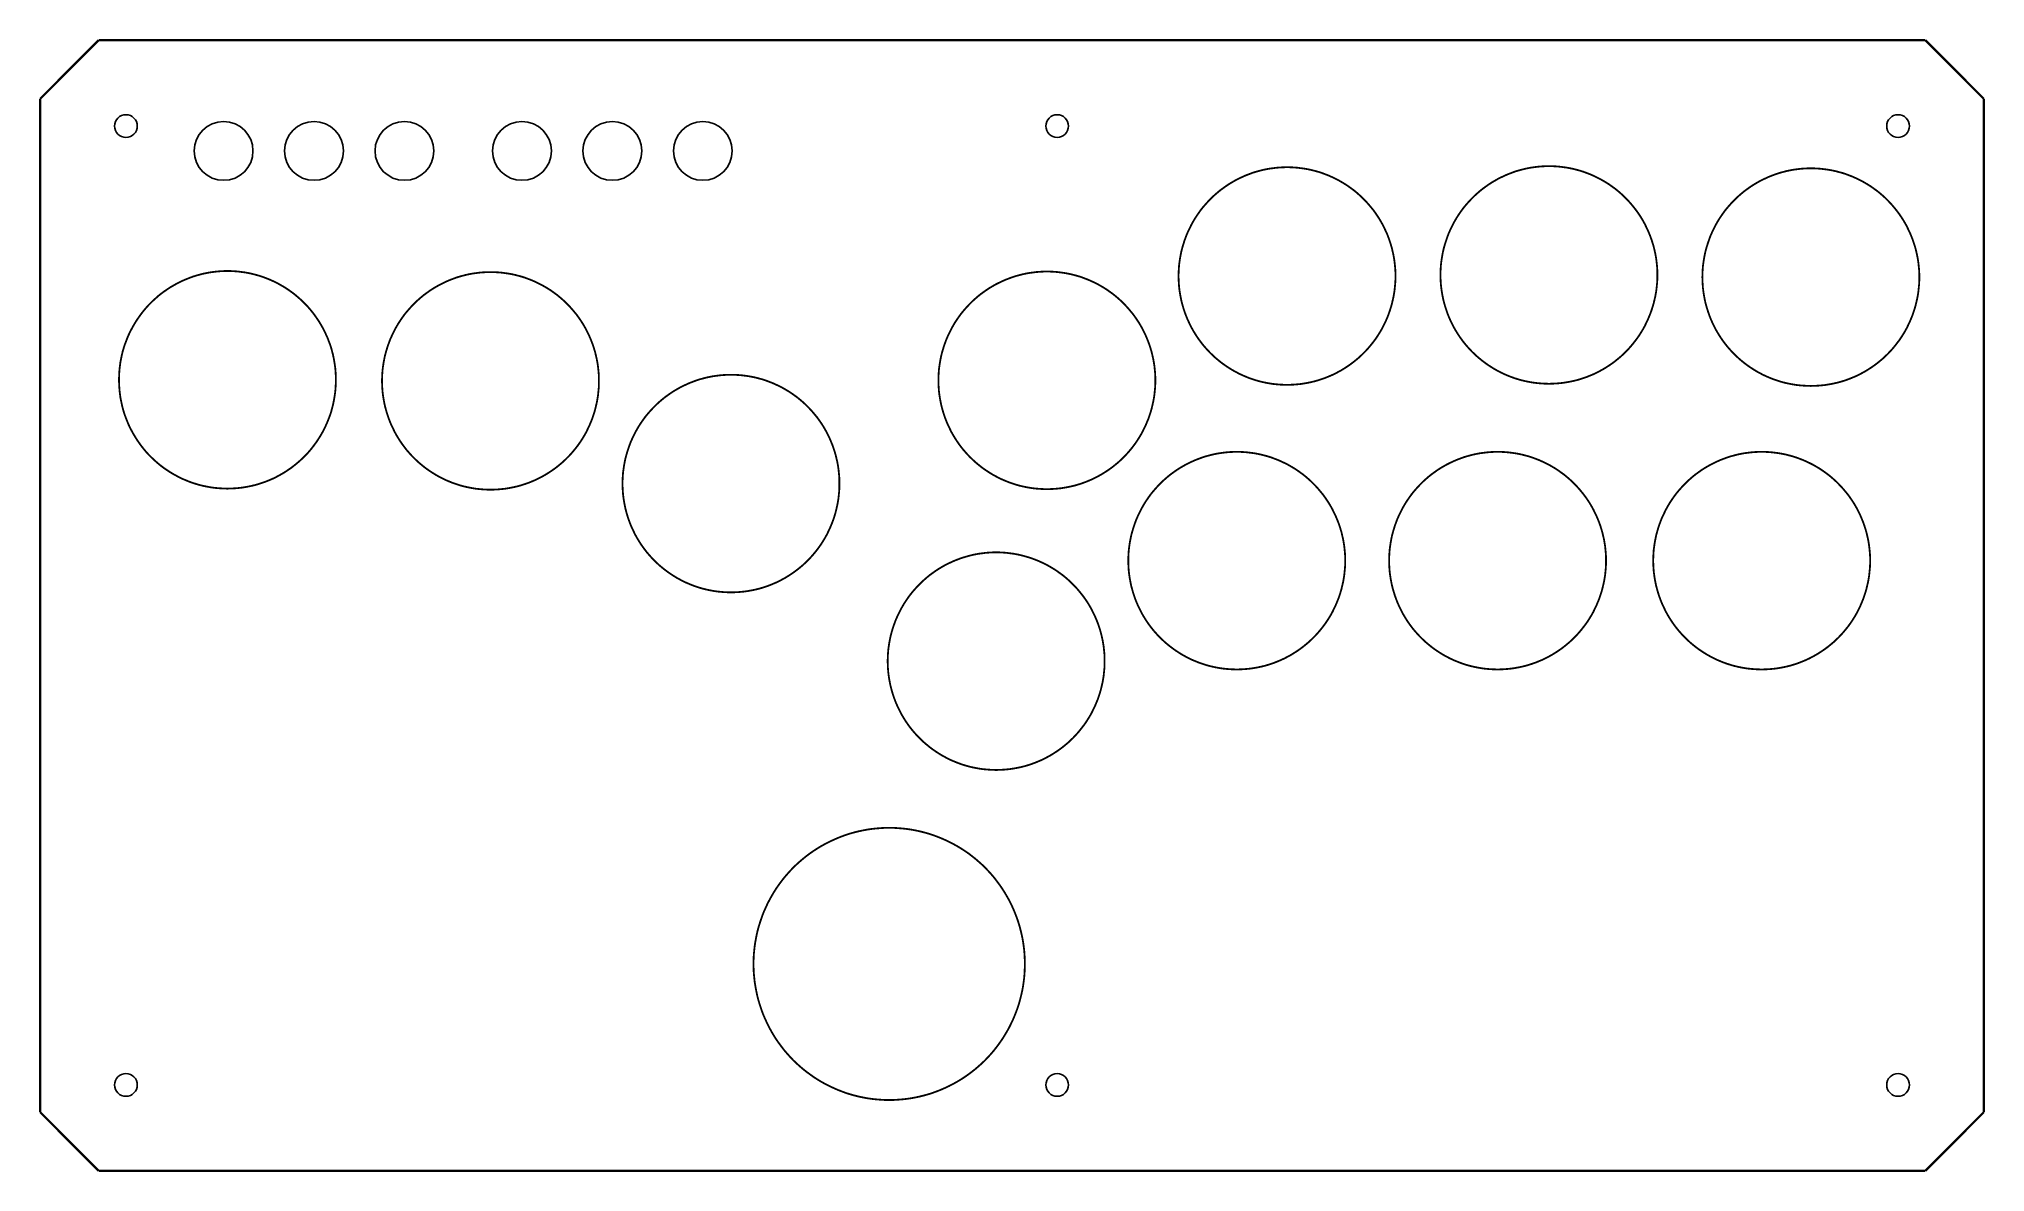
# Model space of a CAD drawing. Header units: millimetres. Extents: x 37 to 253, y -153 to -27.
import ezdxf

# ---------------------------------------------------------------- set-up
doc = ezdxf.new("R2010")
doc.units = ezdxf.units.MM
doc.layers.add('BoardOutline', color=7, linetype='Continuous', true_color=0xff00ff)

msp = doc.modelspace()

# ---------------------------------------------------------------- linework, layer by layer
at = {"layer": 'BoardOutline'}
for points, const_width in [([(44, -27.5), (37.5, -34)], 0.254), ([(246, -27.5), (44, -27.5)], 0.254), ([(252.5, -34), (246, -27.5)], 0.254), ([(37.5, -34), (37.5, -146)], 0.254), ([(252.5, -146), (252.5, -34)], 0.254), ([(95.82, -73.66), (95.54, -73.93), (95.25, -74.2), (94.95, -74.45), (94.64, -74.7), (94.32, -74.94), (94, -75.16), (93.66, -75.38), (93.32, -75.59), (92.97, -75.78), (92.61, -75.97), (92.25, -76.14), (91.89, -76.29), (91.52, -76.44), (91.15, -76.57), (90.78, -76.69), (90.4, -76.8), (90.02, -76.89), (89.64, -76.97), (89.25, -77.04), (88.87, -77.1), (88.48, -77.14), (88.1, -77.17), (87.71, -77.19), (87.32, -77.2), (86.93, -77.19), (86.54, -77.17), (86.16, -77.14), (85.77, -77.1), (85.38, -77.04), (85, -76.97), (84.62, -76.89), (84.24, -76.8), (83.86, -76.69), (83.49, -76.57), (83.12, -76.44), (82.75, -76.29), (82.39, -76.14), (82.03, -75.97), (81.67, -75.78), (81.32, -75.59), (80.98, -75.38), (80.64, -75.16), (80.32, -74.94), (80, -74.7), (79.69, -74.45), (79.39, -74.2), (79.1, -73.93), (78.82, -73.66), (78.55, -73.38), (78.29, -73.09), (78.03, -72.79), (77.79, -72.48), (77.56, -72.17), (77.34, -71.85), (77.13, -71.52), (76.93, -71.19), (76.74, -70.85), (76.57, -70.5), (76.4, -70.15), (76.24, -69.79), (76.1, -69.43), (75.97, -69.06), (75.85, -68.69), (75.74, -68.31), (75.64, -67.93), (75.56, -67.54), (75.49, -67.16), (75.43, -66.77), (75.38, -66.37), (75.35, -65.97), (75.33, -65.57), (75.32, -65.17), (75.33, -64.77), (75.35, -64.37), (75.38, -63.97), (75.43, -63.58), (75.49, -63.19), (75.56, -62.8), (75.64, -62.41), (75.74, -62.03), (75.85, -61.66), (75.97, -61.28), (76.1, -60.92), (76.24, -60.55), (76.4, -60.2), (76.57, -59.85), (76.74, -59.5), (76.93, -59.16), (77.13, -58.82), (77.34, -58.5), (77.56, -58.18), (77.79, -57.86), (78.03, -57.56), (78.29, -57.26), (78.55, -56.97), (78.82, -56.69), (79.1, -56.41), (79.39, -56.15), (79.69, -55.89), (80, -55.64), (80.32, -55.41), (80.64, -55.18), (80.98, -54.96), (81.32, -54.76), (81.67, -54.56), (82.03, -54.38), (82.39, -54.21), (82.75, -54.05), (83.12, -53.91), (83.49, -53.77), (83.86, -53.65), (84.24, -53.55), (84.62, -53.45), (85, -53.37), (85.38, -53.3), (85.77, -53.25), (86.16, -53.2), (86.54, -53.17), (86.93, -53.15), (87.32, -53.15), (87.71, -53.15), (88.1, -53.17), (88.48, -53.2), (88.87, -53.25), (89.25, -53.3), (89.64, -53.37), (90.02, -53.45), (90.4, -53.55), (90.78, -53.65), (91.15, -53.77), (91.52, -53.91), (91.89, -54.05), (92.25, -54.21), (92.61, -54.38)], 0.2), ([(92.61, -54.38), (92.97, -54.56), (93.32, -54.76), (93.66, -54.96), (94, -55.18), (94.32, -55.41), (94.64, -55.64), (94.95, -55.89), (95.25, -56.15), (95.54, -56.41), (95.82, -56.69)], 0.2), ([(95.82, -56.69), (96.09, -56.97), (96.35, -57.26), (96.6, -57.56), (96.85, -57.86), (97.08, -58.18), (97.3, -58.5), (97.51, -58.82), (97.71, -59.16), (97.9, -59.5), (98.07, -59.85), (98.24, -60.2), (98.39, -60.55), (98.54, -60.92), (98.67, -61.28), (98.79, -61.66), (98.9, -62.03), (98.99, -62.41), (99.08, -62.8), (99.15, -63.19), (99.21, -63.58), (99.25, -63.97), (99.29, -64.37), (99.31, -64.77), (99.31, -65.17), (99.31, -65.57), (99.29, -65.97), (99.25, -66.37), (99.21, -66.77), (99.15, -67.16), (99.08, -67.54), (98.99, -67.93), (98.9, -68.31), (98.79, -68.69), (98.67, -69.06), (98.54, -69.43), (98.39, -69.79), (98.24, -70.15), (98.07, -70.5), (97.9, -70.85), (97.71, -71.19), (97.51, -71.52), (97.3, -71.85), (97.08, -72.17), (96.85, -72.48), (96.6, -72.79), (96.35, -73.09), (96.09, -73.38), (95.82, -73.66)], 0.2), ([(44, -152.5), (37.5, -146)], 0.254), ([(252.5, -146), (246, -152.5)], 0.254), ([(44, -152.5), (246, -152.5)], 0.254)]:
    msp.add_lwpolyline(points, dxfattribs=dict(at, const_width=const_width))
at = {"layer": 'BoardOutline', "const_width": 0.2}
for points in [[(180.71, -42.79), (181.07, -42.97), (181.42, -43.17), (181.76, -43.37), (182.1, -43.59), (182.42, -43.82), (182.74, -44.05), (183.05, -44.3), (183.35, -44.56), (183.64, -44.82), (183.92, -45.1), (184.19, -45.38), (184.45, -45.67), (184.7, -45.97), (184.95, -46.27), (185.18, -46.59), (185.4, -46.91), (185.61, -47.23), (185.81, -47.57), (186, -47.91), (186.17, -48.26), (186.34, -48.61), (186.5, -48.96), (186.64, -49.33), (186.77, -49.69), (186.89, -50.07), (187, -50.44), (187.09, -50.82), (187.18, -51.21), (187.25, -51.6), (187.31, -51.99), (187.35, -52.38), (187.39, -52.78), (187.41, -53.18), (187.41, -53.58), (187.41, -53.98), (187.39, -54.38), (187.35, -54.78), (187.31, -55.18), (187.25, -55.57), (187.18, -55.95), (187.09, -56.34), (187, -56.72), (186.89, -57.1), (186.77, -57.47), (186.64, -57.84), (186.5, -58.2), (186.34, -58.56), (186.17, -58.91), (186, -59.26), (185.81, -59.6), (185.61, -59.93), (185.4, -60.26), (185.18, -60.58), (184.95, -60.89), (184.7, -61.2), (184.45, -61.5), (184.19, -61.79), (183.92, -62.07), (183.64, -62.34), (183.35, -62.61), (183.05, -62.86), (182.74, -63.11), (182.42, -63.35), (182.1, -63.57), (181.76, -63.79), (181.42, -64), (181.07, -64.19), (180.71, -64.38), (180.35, -64.55), (179.99, -64.7), (179.62, -64.85), (179.25, -64.98), (178.88, -65.1), (178.5, -65.21), (178.12, -65.3), (177.74, -65.38), (177.35, -65.45), (176.97, -65.51), (176.58, -65.55), (176.2, -65.58), (175.81, -65.6), (175.42, -65.61), (175.03, -65.6), (174.64, -65.58), (174.26, -65.55), (173.87, -65.51), (173.48, -65.45), (173.1, -65.38), (172.72, -65.3), (172.34, -65.21), (171.96, -65.1), (171.59, -64.98), (171.22, -64.85), (170.85, -64.7), (170.49, -64.55), (170.13, -64.38), (169.77, -64.19), (169.42, -64), (169.08, -63.79), (168.74, -63.57), (168.42, -63.35), (168.1, -63.11), (167.79, -62.86), (167.49, -62.61), (167.2, -62.34), (166.92, -62.07), (166.65, -61.79), (166.39, -61.5), (166.13, -61.2), (165.89, -60.89), (165.66, -60.58), (165.44, -60.26), (165.23, -59.93), (165.03, -59.6), (164.84, -59.26), (164.67, -58.91), (164.5, -58.56), (164.34, -58.2), (164.2, -57.84), (164.07, -57.47), (163.95, -57.1), (163.84, -56.72), (163.74, -56.34), (163.66, -55.95), (163.59, -55.57), (163.53, -55.18), (163.48, -54.78), (163.45, -54.38), (163.43, -53.98), (163.42, -53.58), (163.43, -53.18), (163.45, -52.78), (163.48, -52.38), (163.53, -51.99), (163.59, -51.6), (163.66, -51.21), (163.74, -50.82), (163.84, -50.44), (163.95, -50.07), (164.07, -49.69), (164.2, -49.33), (164.34, -48.96), (164.5, -48.61), (164.67, -48.26), (164.84, -47.91), (165.03, -47.57), (165.23, -47.23), (165.44, -46.91), (165.66, -46.59), (165.89, -46.27), (166.13, -45.97), (166.39, -45.67), (166.65, -45.38), (166.92, -45.1), (167.2, -44.82), (167.49, -44.56), (167.79, -44.3), (168.1, -44.05), (168.42, -43.82), (168.74, -43.59), (169.08, -43.37), (169.42, -43.17), (169.77, -42.97), (170.13, -42.79), (170.49, -42.62), (170.85, -42.46), (171.22, -42.32), (171.59, -42.18), (171.96, -42.06), (172.34, -41.96), (172.72, -41.86), (173.1, -41.78), (173.48, -41.71), (173.87, -41.66), (174.26, -41.61), (174.64, -41.58), (175.03, -41.56), (175.42, -41.55), (175.81, -41.56), (176.2, -41.58), (176.58, -41.61), (176.97, -41.66), (177.35, -41.71), (177.74, -41.78), (178.12, -41.86), (178.5, -41.96), (178.88, -42.06), (179.25, -42.18), (179.62, -42.32), (179.99, -42.46), (180.35, -42.62), (180.71, -42.79)], [(209.68, -42.67), (210.04, -42.85), (210.39, -43.05), (210.73, -43.25), (211.07, -43.47), (211.39, -43.7), (211.71, -43.93), (212.02, -44.18), (212.32, -44.44), (212.61, -44.7), (212.89, -44.98), (213.16, -45.26), (213.42, -45.55), (213.67, -45.85), (213.91, -46.15), (214.15, -46.47), (214.37, -46.79), (214.58, -47.11), (214.78, -47.45), (214.97, -47.79), (215.14, -48.14), (215.31, -48.49), (215.46, -48.84), (215.61, -49.21), (215.74, -49.58), (215.86, -49.95), (215.97, -50.32), (216.06, -50.7), (216.15, -51.09), (216.22, -51.48), (216.28, -51.87), (216.32, -52.26), (216.36, -52.66), (216.38, -53.06), (216.38, -53.46), (216.38, -53.86), (216.36, -54.26), (216.32, -54.66), (216.28, -55.06), (216.22, -55.45), (216.15, -55.83), (216.06, -56.22), (215.97, -56.6), (215.86, -56.98), (215.74, -57.35), (215.61, -57.72), (215.46, -58.08), (215.31, -58.44), (215.14, -58.79), (214.97, -59.14), (214.78, -59.48), (214.58, -59.81), (214.37, -60.14), (214.15, -60.46), (213.91, -60.77), (213.67, -61.08), (213.42, -61.38), (213.16, -61.67), (212.89, -61.95), (212.61, -62.22), (212.32, -62.49), (212.02, -62.74), (211.71, -62.99), (211.39, -63.23), (211.07, -63.45), (210.73, -63.67), (210.39, -63.88), (210.04, -64.07), (209.68, -64.26), (209.32, -64.43), (208.96, -64.58), (208.59, -64.73), (208.22, -64.86), (207.85, -64.98), (207.47, -65.09), (207.09, -65.18), (206.71, -65.26), (206.32, -65.33), (205.94, -65.39), (205.55, -65.43), (205.17, -65.46), (204.78, -65.48), (204.39, -65.49), (204, -65.48), (203.61, -65.46), (203.23, -65.43), (202.84, -65.39), (202.45, -65.33), (202.07, -65.26), (201.69, -65.18), (201.31, -65.09), (200.93, -64.98), (200.56, -64.86), (200.19, -64.73), (199.82, -64.58), (199.46, -64.43), (199.1, -64.26), (198.74, -64.07), (198.39, -63.88), (198.05, -63.67), (197.71, -63.45), (197.39, -63.23), (197.07, -62.99), (196.76, -62.74), (196.46, -62.49), (196.17, -62.22), (195.89, -61.95), (195.62, -61.67), (195.36, -61.38), (195.1, -61.08), (194.86, -60.77), (194.63, -60.46), (194.41, -60.14), (194.2, -59.81), (194, -59.48), (193.81, -59.14), (193.64, -58.79), (193.47, -58.44), (193.31, -58.08), (193.17, -57.72), (193.04, -57.35), (192.92, -56.98), (192.81, -56.6), (192.71, -56.22), (192.63, -55.83), (192.56, -55.45), (192.5, -55.06), (192.45, -54.66), (192.42, -54.26), (192.4, -53.86), (192.39, -53.46), (192.4, -53.06), (192.42, -52.66), (192.45, -52.26), (192.5, -51.87), (192.56, -51.48), (192.63, -51.09), (192.71, -50.7), (192.81, -50.32), (192.92, -49.95), (193.04, -49.58), (193.17, -49.21), (193.31, -48.84), (193.47, -48.49), (193.64, -48.14), (193.81, -47.79), (194, -47.45), (194.2, -47.11), (194.41, -46.79), (194.63, -46.47), (194.86, -46.15), (195.1, -45.85), (195.36, -45.55), (195.62, -45.26), (195.89, -44.98), (196.17, -44.7), (196.46, -44.44), (196.76, -44.18), (197.07, -43.93), (197.39, -43.7), (197.71, -43.47), (198.05, -43.25), (198.39, -43.05), (198.74, -42.85), (199.1, -42.67), (199.46, -42.5), (199.82, -42.34), (200.19, -42.2), (200.56, -42.06), (200.93, -41.94), (201.31, -41.84), (201.69, -41.74), (202.07, -41.66), (202.45, -41.59), (202.84, -41.54), (203.23, -41.49), (203.61, -41.46), (204, -41.44), (204.39, -41.44), (204.78, -41.44), (205.17, -41.46), (205.55, -41.49), (205.94, -41.54), (206.32, -41.59), (206.71, -41.66), (207.09, -41.74), (207.47, -41.84), (207.85, -41.94), (208.22, -42.06), (208.59, -42.2), (208.96, -42.34), (209.32, -42.5), (209.68, -42.67)], [(238.65, -42.91), (239.01, -43.09), (239.36, -43.29), (239.7, -43.49), (240.04, -43.71), (240.36, -43.94), (240.68, -44.17), (240.99, -44.42), (241.29, -44.68), (241.58, -44.94), (241.86, -45.22), (242.13, -45.5), (242.39, -45.79), (242.64, -46.09), (242.88, -46.39), (243.12, -46.71), (243.34, -47.03), (243.55, -47.35), (243.75, -47.69), (243.94, -48.03), (244.11, -48.38), (244.28, -48.73), (244.43, -49.08), (244.58, -49.45), (244.71, -49.82), (244.83, -50.19), (244.94, -50.56), (245.03, -50.94), (245.12, -51.33), (245.19, -51.72), (245.25, -52.11), (245.29, -52.5), (245.33, -52.9), (245.35, -53.3), (245.35, -53.7), (245.35, -54.1), (245.33, -54.5), (245.29, -54.9), (245.25, -55.3), (245.19, -55.69), (245.12, -56.07), (245.03, -56.46), (244.94, -56.84), (244.83, -57.22), (244.71, -57.59), (244.58, -57.96), (244.43, -58.32), (244.28, -58.68), (244.11, -59.03), (243.94, -59.38), (243.75, -59.72), (243.55, -60.05), (243.34, -60.38), (243.12, -60.7), (242.88, -61.01), (242.64, -61.32), (242.39, -61.62), (242.13, -61.91), (241.86, -62.19), (241.58, -62.46), (241.29, -62.73), (240.99, -62.98), (240.68, -63.23), (240.36, -63.47), (240.04, -63.69), (239.7, -63.91), (239.36, -64.12), (239.01, -64.31), (238.65, -64.5), (238.29, -64.67), (237.93, -64.82), (237.56, -64.97), (237.19, -65.1), (236.82, -65.22), (236.44, -65.33), (236.06, -65.42), (235.68, -65.5), (235.29, -65.57), (234.91, -65.63), (234.52, -65.67), (234.14, -65.7), (233.75, -65.72), (233.36, -65.73), (232.97, -65.72), (232.58, -65.7), (232.2, -65.67), (231.81, -65.63), (231.42, -65.57), (231.04, -65.5), (230.66, -65.42), (230.28, -65.33), (229.9, -65.22), (229.53, -65.1), (229.16, -64.97), (228.79, -64.82), (228.43, -64.67), (228.07, -64.5), (227.71, -64.31), (227.36, -64.12), (227.02, -63.91), (226.68, -63.69), (226.36, -63.47), (226.04, -63.23), (225.73, -62.98), (225.43, -62.73), (225.14, -62.46), (224.86, -62.19), (224.59, -61.91), (224.33, -61.62), (224.07, -61.32), (223.83, -61.01), (223.6, -60.7), (223.38, -60.38), (223.17, -60.05), (222.97, -59.72), (222.78, -59.38), (222.61, -59.03), (222.44, -58.68), (222.28, -58.32), (222.14, -57.96), (222.01, -57.59), (221.89, -57.22), (221.78, -56.84), (221.68, -56.46), (221.6, -56.07), (221.53, -55.69), (221.47, -55.3), (221.42, -54.9), (221.39, -54.5), (221.37, -54.1), (221.36, -53.7), (221.37, -53.3), (221.39, -52.9), (221.42, -52.5), (221.47, -52.11), (221.53, -51.72), (221.6, -51.33), (221.68, -50.94), (221.78, -50.56), (221.89, -50.19), (222.01, -49.82), (222.14, -49.45), (222.28, -49.08), (222.44, -48.73), (222.61, -48.38), (222.78, -48.03), (222.97, -47.69), (223.17, -47.35), (223.38, -47.03), (223.6, -46.71), (223.83, -46.39), (224.07, -46.09), (224.33, -45.79), (224.59, -45.5), (224.86, -45.22), (225.14, -44.94), (225.43, -44.68), (225.73, -44.42), (226.04, -44.17), (226.36, -43.94), (226.68, -43.71), (227.02, -43.49), (227.36, -43.29), (227.71, -43.09), (228.07, -42.91), (228.43, -42.74), (228.79, -42.58), (229.16, -42.44), (229.53, -42.3), (229.9, -42.18), (230.28, -42.08), (230.66, -41.98), (231.04, -41.9), (231.42, -41.83), (231.81, -41.78), (232.2, -41.73), (232.58, -41.7), (232.97, -41.68), (233.36, -41.68), (233.75, -41.68), (234.14, -41.7), (234.52, -41.73), (234.91, -41.78), (235.29, -41.83), (235.68, -41.9), (236.06, -41.98), (236.44, -42.08), (236.82, -42.18), (237.19, -42.3), (237.56, -42.44), (237.93, -42.58), (238.29, -42.74), (238.65, -42.91)], [(63.52, -54.26), (63.87, -54.44), (64.22, -54.64), (64.57, -54.84), (64.9, -55.06), (65.23, -55.29), (65.54, -55.52), (65.85, -55.77), (66.15, -56.03), (66.44, -56.29), (66.72, -56.57), (67, -56.85), (67.26, -57.14), (67.51, -57.44), (67.75, -57.74), (67.98, -58.06), (68.2, -58.38), (68.41, -58.7), (68.61, -59.04), (68.8, -59.38), (68.98, -59.73), (69.14, -60.08), (69.3, -60.43), (69.44, -60.8), (69.58, -61.17), (69.7, -61.54), (69.8, -61.91), (69.9, -62.29), (69.98, -62.68), (70.05, -63.07), (70.11, -63.46), (70.16, -63.85), (70.19, -64.25), (70.21, -64.65), (70.22, -65.05), (70.21, -65.45), (70.19, -65.85), (70.16, -66.25), (70.11, -66.65), (70.05, -67.04), (69.98, -67.42), (69.9, -67.81), (69.8, -68.19), (69.7, -68.57), (69.58, -68.94), (69.44, -69.31), (69.3, -69.67), (69.14, -70.03), (68.98, -70.38), (68.8, -70.73), (68.61, -71.07), (68.41, -71.4), (68.2, -71.73), (67.98, -72.05), (67.75, -72.36), (67.51, -72.67), (67.26, -72.97), (67, -73.26), (66.72, -73.54), (66.44, -73.81), (66.15, -74.08), (65.85, -74.33), (65.54, -74.58), (65.23, -74.82), (64.9, -75.04), (64.57, -75.26), (64.22, -75.47), (63.87, -75.66), (63.52, -75.85), (63.16, -76.02), (62.79, -76.17), (62.43, -76.32), (62.05, -76.45), (61.68, -76.57), (61.3, -76.68), (60.92, -76.77), (60.54, -76.85), (60.16, -76.92), (59.77, -76.98), (59.39, -77.02), (59, -77.05), (58.61, -77.07), (58.22, -77.08), (57.84, -77.07), (57.45, -77.05), (57.06, -77.02), (56.67, -76.98), (56.29, -76.92), (55.91, -76.85), (55.52, -76.77), (55.14, -76.68), (54.77, -76.57), (54.39, -76.45), (54.02, -76.32), (53.66, -76.17), (53.29, -76.02), (52.93, -75.85), (52.58, -75.66), (52.23, -75.47), (51.88, -75.26), (51.55, -75.04), (51.22, -74.82), (50.9, -74.58), (50.59, -74.33), (50.3, -74.08), (50.01, -73.81), (49.72, -73.54), (49.45, -73.26), (49.19, -72.97), (48.94, -72.67), (48.7, -72.36), (48.47, -72.05), (48.25, -71.73), (48.04, -71.4), (47.84, -71.07), (47.65, -70.73), (47.47, -70.38), (47.3, -70.03), (47.15, -69.67), (47.01, -69.31), (46.87, -68.94), (46.75, -68.57), (46.64, -68.19), (46.55, -67.81), (46.47, -67.42), (46.39, -67.04), (46.34, -66.65), (46.29, -66.25), (46.26, -65.85), (46.24, -65.45), (46.23, -65.05), (46.24, -64.65), (46.26, -64.25), (46.29, -63.85), (46.34, -63.46), (46.39, -63.07), (46.47, -62.68), (46.55, -62.29), (46.64, -61.91), (46.75, -61.54), (46.87, -61.17), (47.01, -60.8), (47.15, -60.43), (47.3, -60.08), (47.47, -59.73), (47.65, -59.38), (47.84, -59.04), (48.04, -58.7), (48.25, -58.38), (48.47, -58.06), (48.7, -57.74), (48.94, -57.44), (49.19, -57.14), (49.45, -56.85), (49.72, -56.57), (50.01, -56.29), (50.3, -56.03), (50.59, -55.77), (50.9, -55.52), (51.22, -55.29), (51.55, -55.06), (51.88, -54.84), (52.23, -54.64), (52.58, -54.44), (52.93, -54.26), (53.29, -54.09), (53.66, -53.93), (54.02, -53.79), (54.39, -53.65), (54.77, -53.53), (55.14, -53.43), (55.52, -53.33), (55.91, -53.25), (56.29, -53.18), (56.67, -53.13), (57.06, -53.08), (57.45, -53.05), (57.84, -53.03), (58.22, -53.03), (58.61, -53.03), (59, -53.05), (59.39, -53.08), (59.77, -53.13), (60.16, -53.18), (60.54, -53.25), (60.92, -53.33), (61.3, -53.43), (61.68, -53.53), (62.05, -53.65), (62.43, -53.79), (62.79, -53.93), (63.16, -54.09), (63.52, -54.26)], [(154.15, -54.32), (154.51, -54.5), (154.86, -54.7), (155.2, -54.9), (155.54, -55.12), (155.86, -55.35), (156.18, -55.58), (156.49, -55.83), (156.79, -56.09), (157.08, -56.35), (157.36, -56.63), (157.63, -56.91), (157.89, -57.2), (158.14, -57.5), (158.39, -57.8), (158.62, -58.12), (158.84, -58.44), (159.05, -58.76), (159.25, -59.1), (159.44, -59.44), (159.61, -59.79), (159.78, -60.14), (159.93, -60.49), (160.08, -60.86), (160.21, -61.23), (160.33, -61.6), (160.44, -61.97), (160.53, -62.35), (160.62, -62.74), (160.69, -63.13), (160.75, -63.52), (160.79, -63.91), (160.83, -64.31), (160.85, -64.71), (160.85, -65.11), (160.85, -65.51), (160.83, -65.91), (160.79, -66.31), (160.75, -66.71), (160.69, -67.1), (160.62, -67.48), (160.53, -67.87), (160.44, -68.25), (160.33, -68.63), (160.21, -69), (160.08, -69.37), (159.93, -69.73), (159.78, -70.09), (159.61, -70.44), (159.44, -70.79), (159.25, -71.13), (159.05, -71.46), (158.84, -71.79), (158.62, -72.11), (158.39, -72.42), (158.14, -72.73), (157.89, -73.03), (157.63, -73.32), (157.36, -73.6), (157.08, -73.87), (156.79, -74.14), (156.49, -74.39), (156.18, -74.64), (155.86, -74.88), (155.54, -75.1), (155.2, -75.32), (154.86, -75.53), (154.51, -75.72), (154.15, -75.91), (153.79, -76.08), (153.43, -76.23), (153.06, -76.38), (152.69, -76.51), (152.32, -76.63), (151.94, -76.74), (151.56, -76.83), (151.18, -76.91), (150.79, -76.98), (150.41, -77.04), (150.02, -77.08), (149.64, -77.11), (149.25, -77.13), (148.86, -77.14), (148.47, -77.13), (148.08, -77.11), (147.7, -77.08), (147.31, -77.04), (146.92, -76.98), (146.54, -76.91), (146.16, -76.83), (145.78, -76.74), (145.4, -76.63), (145.03, -76.51), (144.66, -76.38), (144.29, -76.23), (143.93, -76.08), (143.57, -75.91), (143.21, -75.72), (142.86, -75.53), (142.52, -75.32), (142.18, -75.1), (141.86, -74.88), (141.54, -74.64), (141.23, -74.39), (140.93, -74.14), (140.64, -73.87), (140.36, -73.6), (140.09, -73.32), (139.83, -73.03), (139.57, -72.73), (139.33, -72.42), (139.1, -72.11), (138.88, -71.79), (138.67, -71.46), (138.47, -71.13), (138.28, -70.79), (138.11, -70.44), (137.94, -70.09), (137.78, -69.73), (137.64, -69.37), (137.51, -69), (137.39, -68.63), (137.28, -68.25), (137.18, -67.87), (137.1, -67.48), (137.03, -67.1), (136.97, -66.71), (136.92, -66.31), (136.89, -65.91), (136.87, -65.51), (136.86, -65.11), (136.87, -64.71), (136.89, -64.31), (136.92, -63.91), (136.97, -63.52), (137.03, -63.13), (137.1, -62.74), (137.18, -62.35), (137.28, -61.97), (137.39, -61.6), (137.51, -61.23), (137.64, -60.86), (137.78, -60.49), (137.94, -60.14), (138.11, -59.79), (138.28, -59.44), (138.47, -59.1), (138.67, -58.76), (138.88, -58.44), (139.1, -58.12), (139.33, -57.8), (139.57, -57.5), (139.83, -57.2), (140.09, -56.91), (140.36, -56.63), (140.64, -56.35), (140.93, -56.09), (141.23, -55.83), (141.54, -55.58), (141.86, -55.35), (142.18, -55.12), (142.52, -54.9), (142.86, -54.7), (143.21, -54.5), (143.57, -54.32), (143.93, -54.15), (144.29, -53.99), (144.66, -53.85), (145.03, -53.71), (145.4, -53.59), (145.78, -53.49), (146.16, -53.39), (146.54, -53.31), (146.92, -53.24), (147.31, -53.19), (147.7, -53.14), (148.08, -53.11), (148.47, -53.09), (148.86, -53.09), (149.25, -53.09), (149.64, -53.11), (150.02, -53.14), (150.41, -53.19), (150.79, -53.24), (151.18, -53.31), (151.56, -53.39), (151.94, -53.49), (152.32, -53.59), (152.69, -53.71), (153.06, -53.85), (153.43, -53.99), (153.79, -54.15), (154.15, -54.32)], [(119.21, -65.73), (119.57, -65.91), (119.92, -66.11), (120.26, -66.31), (120.6, -66.53), (120.92, -66.76), (121.24, -66.99), (121.55, -67.24), (121.85, -67.5), (122.14, -67.76), (122.42, -68.04), (122.69, -68.32), (122.95, -68.61), (123.2, -68.91), (123.45, -69.21), (123.68, -69.53), (123.9, -69.85), (124.11, -70.17), (124.31, -70.51), (124.5, -70.85), (124.67, -71.2), (124.84, -71.55), (124.99, -71.9), (125.14, -72.27), (125.27, -72.64), (125.39, -73.01), (125.5, -73.38), (125.59, -73.76), (125.68, -74.15), (125.75, -74.54), (125.81, -74.93), (125.85, -75.32), (125.89, -75.72), (125.91, -76.12), (125.91, -76.52), (125.91, -76.92), (125.89, -77.32), (125.85, -77.72), (125.81, -78.12), (125.75, -78.51), (125.68, -78.89), (125.59, -79.28), (125.5, -79.66), (125.39, -80.04), (125.27, -80.41), (125.14, -80.78), (124.99, -81.14), (124.84, -81.5), (124.67, -81.85), (124.5, -82.2), (124.31, -82.54), (124.11, -82.87), (123.9, -83.2), (123.68, -83.52), (123.45, -83.83), (123.2, -84.14), (122.95, -84.44), (122.69, -84.73), (122.42, -85.01), (122.14, -85.28), (121.85, -85.55), (121.55, -85.8), (121.24, -86.05), (120.92, -86.29), (120.6, -86.51), (120.26, -86.73), (119.92, -86.94), (119.57, -87.13), (119.21, -87.32), (118.85, -87.49), (118.49, -87.64), (118.12, -87.79), (117.75, -87.92), (117.38, -88.04), (117, -88.15), (116.62, -88.24), (116.24, -88.32), (115.85, -88.39), (115.47, -88.45), (115.08, -88.49), (114.7, -88.52), (114.31, -88.54), (113.92, -88.55), (113.53, -88.54), (113.14, -88.52), (112.76, -88.49), (112.37, -88.45), (111.98, -88.39), (111.6, -88.32), (111.22, -88.24), (110.84, -88.15), (110.46, -88.04), (110.09, -87.92), (109.72, -87.79), (109.35, -87.64), (108.99, -87.49), (108.63, -87.32), (108.27, -87.13), (107.92, -86.94), (107.58, -86.73), (107.24, -86.51), (106.92, -86.29), (106.6, -86.05), (106.29, -85.8), (105.99, -85.55), (105.7, -85.28), (105.42, -85.01), (105.15, -84.73), (104.89, -84.44), (104.63, -84.14), (104.39, -83.83), (104.16, -83.52), (103.94, -83.2), (103.73, -82.87), (103.53, -82.54), (103.34, -82.2), (103.17, -81.85), (103, -81.5), (102.84, -81.14), (102.7, -80.78), (102.57, -80.41), (102.45, -80.04), (102.34, -79.66), (102.24, -79.28), (102.16, -78.89), (102.09, -78.51), (102.03, -78.12), (101.98, -77.72), (101.95, -77.32), (101.93, -76.92), (101.92, -76.52), (101.93, -76.12), (101.95, -75.72), (101.98, -75.32), (102.03, -74.93), (102.09, -74.54), (102.16, -74.15), (102.24, -73.76), (102.34, -73.38), (102.45, -73.01), (102.57, -72.64), (102.7, -72.27), (102.84, -71.9), (103, -71.55), (103.17, -71.2), (103.34, -70.85), (103.53, -70.51), (103.73, -70.17), (103.94, -69.85), (104.16, -69.53), (104.39, -69.21), (104.63, -68.91), (104.89, -68.61), (105.15, -68.32), (105.42, -68.04), (105.7, -67.76), (105.99, -67.5), (106.29, -67.24), (106.6, -66.99), (106.92, -66.76), (107.24, -66.53), (107.58, -66.31), (107.92, -66.11), (108.27, -65.91), (108.63, -65.73), (108.99, -65.56), (109.35, -65.4), (109.72, -65.26), (110.09, -65.12), (110.46, -65), (110.84, -64.9), (111.22, -64.8), (111.6, -64.72), (111.98, -64.65), (112.37, -64.6), (112.76, -64.55), (113.14, -64.52), (113.53, -64.5), (113.92, -64.5), (114.31, -64.5), (114.7, -64.52), (115.08, -64.55), (115.47, -64.6), (115.85, -64.65), (116.24, -64.72), (116.62, -64.8), (117, -64.9), (117.38, -65), (117.75, -65.12), (118.12, -65.26), (118.49, -65.4), (118.85, -65.56), (119.21, -65.73)], [(175.15, -74.25), (175.51, -74.43), (175.86, -74.63), (176.2, -74.83), (176.54, -75.05), (176.86, -75.28), (177.18, -75.51), (177.49, -75.76), (177.79, -76.02), (178.08, -76.28), (178.36, -76.56), (178.63, -76.84), (178.89, -77.13), (179.14, -77.43), (179.39, -77.73), (179.62, -78.05), (179.84, -78.37), (180.05, -78.69), (180.25, -79.03), (180.44, -79.37), (180.61, -79.72), (180.78, -80.07), (180.93, -80.42), (181.08, -80.79), (181.21, -81.15), (181.33, -81.53), (181.44, -81.9), (181.53, -82.28), (181.62, -82.67), (181.69, -83.06), (181.75, -83.45), (181.79, -83.84), (181.83, -84.24), (181.85, -84.64), (181.85, -85.04), (181.85, -85.44), (181.83, -85.84), (181.79, -86.24), (181.75, -86.64), (181.69, -87.03), (181.62, -87.41), (181.53, -87.8), (181.44, -88.18), (181.33, -88.56), (181.21, -88.93), (181.08, -89.3), (180.93, -89.66), (180.78, -90.02), (180.61, -90.37), (180.44, -90.72), (180.25, -91.06), (180.05, -91.39), (179.84, -91.72), (179.62, -92.04), (179.39, -92.35), (179.14, -92.66), (178.89, -92.96), (178.63, -93.25), (178.36, -93.53), (178.08, -93.8), (177.79, -94.07), (177.49, -94.32), (177.18, -94.57), (176.86, -94.81), (176.54, -95.03), (176.2, -95.25), (175.86, -95.46), (175.51, -95.65), (175.15, -95.84), (174.79, -96.01), (174.43, -96.16), (174.06, -96.31), (173.69, -96.44), (173.32, -96.56), (172.94, -96.67), (172.56, -96.76), (172.18, -96.84), (171.79, -96.91), (171.41, -96.97), (171.02, -97.01), (170.64, -97.04), (170.25, -97.06), (169.86, -97.07), (169.47, -97.06), (169.08, -97.04), (168.7, -97.01), (168.31, -96.97), (167.92, -96.91), (167.54, -96.84), (167.16, -96.76), (166.78, -96.67), (166.4, -96.56), (166.03, -96.44), (165.66, -96.31), (165.29, -96.16), (164.93, -96.01), (164.57, -95.84), (164.21, -95.65), (163.86, -95.46), (163.52, -95.25), (163.18, -95.03), (162.86, -94.81), (162.54, -94.57), (162.23, -94.32), (161.93, -94.07), (161.64, -93.8), (161.36, -93.53), (161.09, -93.25), (160.83, -92.96), (160.57, -92.66), (160.33, -92.35), (160.1, -92.04), (159.88, -91.72), (159.67, -91.39), (159.47, -91.06), (159.28, -90.72), (159.11, -90.37), (158.94, -90.02), (158.78, -89.66), (158.64, -89.3), (158.51, -88.93), (158.39, -88.56), (158.28, -88.18), (158.18, -87.8), (158.1, -87.41), (158.03, -87.03), (157.97, -86.64), (157.92, -86.24), (157.89, -85.84), (157.87, -85.44), (157.86, -85.04), (157.87, -84.64), (157.89, -84.24), (157.92, -83.84), (157.97, -83.45), (158.03, -83.06), (158.1, -82.67), (158.18, -82.28), (158.28, -81.9), (158.39, -81.53), (158.51, -81.15), (158.64, -80.79), (158.78, -80.42), (158.94, -80.07), (159.11, -79.72), (159.28, -79.37), (159.47, -79.03), (159.67, -78.69), (159.88, -78.37), (160.1, -78.05), (160.33, -77.73), (160.57, -77.43), (160.83, -77.13), (161.09, -76.84), (161.36, -76.56), (161.64, -76.28), (161.93, -76.02), (162.23, -75.76), (162.54, -75.51), (162.86, -75.28), (163.18, -75.05), (163.52, -74.83), (163.86, -74.63), (164.21, -74.43), (164.57, -74.25), (164.93, -74.08), (165.29, -73.92), (165.66, -73.78), (166.03, -73.64), (166.4, -73.52), (166.78, -73.42), (167.16, -73.32), (167.54, -73.24), (167.92, -73.17), (168.31, -73.12), (168.7, -73.07), (169.08, -73.04), (169.47, -73.02), (169.86, -73.01), (170.25, -73.02), (170.64, -73.04), (171.02, -73.07), (171.41, -73.12), (171.79, -73.17), (172.18, -73.24), (172.56, -73.32), (172.94, -73.42), (173.32, -73.52), (173.69, -73.64), (174.06, -73.78), (174.43, -73.92), (174.79, -74.08), (175.15, -74.25)], [(204, -74.25), (204.36, -74.43), (204.71, -74.63), (205.05, -74.83), (205.39, -75.05), (205.71, -75.28), (206.03, -75.51), (206.34, -75.76), (206.64, -76.02), (206.93, -76.28), (207.21, -76.56), (207.48, -76.84), (207.74, -77.13), (207.99, -77.43), (208.23, -77.73), (208.47, -78.05), (208.69, -78.37), (208.9, -78.69), (209.1, -79.03), (209.29, -79.37), (209.46, -79.72), (209.63, -80.07), (209.78, -80.42), (209.93, -80.79), (210.06, -81.15), (210.18, -81.53), (210.29, -81.9), (210.38, -82.28), (210.47, -82.67), (210.54, -83.06), (210.6, -83.45), (210.64, -83.84), (210.68, -84.24), (210.7, -84.64), (210.7, -85.04), (210.7, -85.44), (210.68, -85.84), (210.64, -86.24), (210.6, -86.64), (210.54, -87.03), (210.47, -87.41), (210.38, -87.8), (210.29, -88.18), (210.18, -88.56), (210.06, -88.93), (209.93, -89.3), (209.78, -89.66), (209.63, -90.02), (209.46, -90.37), (209.29, -90.72), (209.1, -91.06), (208.9, -91.39), (208.69, -91.72), (208.47, -92.04), (208.23, -92.35), (207.99, -92.66), (207.74, -92.96), (207.48, -93.25), (207.21, -93.53), (206.93, -93.8), (206.64, -94.07), (206.34, -94.32), (206.03, -94.57), (205.71, -94.81), (205.39, -95.03), (205.05, -95.25), (204.71, -95.46), (204.36, -95.65), (204, -95.84), (203.64, -96.01), (203.28, -96.16), (202.91, -96.31), (202.54, -96.44), (202.17, -96.56), (201.79, -96.67), (201.41, -96.76), (201.03, -96.84), (200.64, -96.91), (200.26, -96.97), (199.87, -97.01), (199.49, -97.04), (199.1, -97.06), (198.71, -97.07), (198.32, -97.06), (197.93, -97.04), (197.55, -97.01), (197.16, -96.97), (196.77, -96.91), (196.39, -96.84), (196.01, -96.76), (195.63, -96.67), (195.25, -96.56), (194.88, -96.44), (194.51, -96.31), (194.14, -96.16), (193.78, -96.01), (193.42, -95.84), (193.06, -95.65), (192.71, -95.46), (192.37, -95.25), (192.03, -95.03), (191.71, -94.81), (191.39, -94.57), (191.08, -94.32), (190.78, -94.07), (190.49, -93.8), (190.21, -93.53), (189.94, -93.25), (189.68, -92.96), (189.42, -92.66), (189.18, -92.35), (188.95, -92.04), (188.73, -91.72), (188.52, -91.39), (188.32, -91.06), (188.13, -90.72), (187.96, -90.37), (187.79, -90.02), (187.63, -89.66), (187.49, -89.3), (187.36, -88.93), (187.24, -88.56), (187.13, -88.18), (187.03, -87.8), (186.95, -87.41), (186.88, -87.03), (186.82, -86.64), (186.77, -86.24), (186.74, -85.84), (186.72, -85.44), (186.71, -85.04), (186.72, -84.64), (186.74, -84.24), (186.77, -83.84), (186.82, -83.45), (186.88, -83.06), (186.95, -82.67), (187.03, -82.28), (187.13, -81.9), (187.24, -81.53), (187.36, -81.15), (187.49, -80.79), (187.63, -80.42), (187.79, -80.07), (187.96, -79.72), (188.13, -79.37), (188.32, -79.03), (188.52, -78.69), (188.73, -78.37), (188.95, -78.05), (189.18, -77.73), (189.42, -77.43), (189.68, -77.13), (189.94, -76.84), (190.21, -76.56), (190.49, -76.28), (190.78, -76.02), (191.08, -75.76), (191.39, -75.51), (191.71, -75.28), (192.03, -75.05), (192.37, -74.83), (192.71, -74.63), (193.06, -74.43), (193.42, -74.25), (193.78, -74.08), (194.14, -73.92), (194.51, -73.78), (194.88, -73.64), (195.25, -73.52), (195.63, -73.42), (196.01, -73.32), (196.39, -73.24), (196.77, -73.17), (197.16, -73.12), (197.55, -73.07), (197.93, -73.04), (198.32, -73.02), (198.71, -73.01), (199.1, -73.02), (199.49, -73.04), (199.87, -73.07), (200.26, -73.12), (200.64, -73.17), (201.03, -73.24), (201.41, -73.32), (201.79, -73.42), (202.17, -73.52), (202.54, -73.64), (202.91, -73.78), (203.28, -73.92), (203.64, -74.08), (204, -74.25)], [(233.21, -74.25), (233.57, -74.43), (233.92, -74.63), (234.26, -74.83), (234.6, -75.05), (234.92, -75.28), (235.24, -75.51), (235.55, -75.76), (235.85, -76.02), (236.14, -76.28), (236.42, -76.56), (236.69, -76.84), (236.95, -77.13), (237.2, -77.43), (237.45, -77.73), (237.68, -78.05), (237.9, -78.37), (238.11, -78.69), (238.31, -79.03), (238.5, -79.37), (238.67, -79.72), (238.84, -80.07), (238.99, -80.42), (239.14, -80.79), (239.27, -81.15), (239.39, -81.53), (239.5, -81.9), (239.59, -82.28), (239.68, -82.67), (239.75, -83.06), (239.81, -83.45), (239.85, -83.84), (239.89, -84.24), (239.91, -84.64), (239.91, -85.04), (239.91, -85.44), (239.89, -85.84), (239.85, -86.24), (239.81, -86.64), (239.75, -87.03), (239.68, -87.41), (239.59, -87.8), (239.5, -88.18), (239.39, -88.56), (239.27, -88.93), (239.14, -89.3), (238.99, -89.66), (238.84, -90.02), (238.67, -90.37), (238.5, -90.72), (238.31, -91.06), (238.11, -91.39), (237.9, -91.72), (237.68, -92.04), (237.45, -92.35), (237.2, -92.66), (236.95, -92.96), (236.69, -93.25), (236.42, -93.53), (236.14, -93.8), (235.85, -94.07), (235.55, -94.32), (235.24, -94.57), (234.92, -94.81), (234.6, -95.03), (234.26, -95.25), (233.92, -95.46), (233.57, -95.65), (233.21, -95.84), (232.85, -96.01), (232.49, -96.16), (232.12, -96.31), (231.75, -96.44), (231.38, -96.56), (231, -96.67), (230.62, -96.76), (230.24, -96.84), (229.85, -96.91), (229.47, -96.97), (229.08, -97.01), (228.7, -97.04), (228.31, -97.06), (227.92, -97.07), (227.53, -97.06), (227.14, -97.04), (226.76, -97.01), (226.37, -96.97), (225.98, -96.91), (225.6, -96.84), (225.22, -96.76), (224.84, -96.67), (224.46, -96.56), (224.09, -96.44), (223.72, -96.31), (223.35, -96.16), (222.99, -96.01), (222.63, -95.84), (222.27, -95.65), (221.92, -95.46), (221.58, -95.25), (221.24, -95.03), (220.92, -94.81), (220.6, -94.57), (220.29, -94.32), (219.99, -94.07), (219.7, -93.8), (219.42, -93.53), (219.15, -93.25), (218.89, -92.96), (218.63, -92.66), (218.39, -92.35), (218.16, -92.04), (217.94, -91.72), (217.73, -91.39), (217.53, -91.06), (217.34, -90.72), (217.17, -90.37), (217, -90.02), (216.84, -89.66), (216.7, -89.3), (216.57, -88.93), (216.45, -88.56), (216.34, -88.18), (216.24, -87.8), (216.16, -87.41), (216.09, -87.03), (216.03, -86.64), (215.98, -86.24), (215.95, -85.84), (215.93, -85.44), (215.92, -85.04), (215.93, -84.64), (215.95, -84.24), (215.98, -83.84), (216.03, -83.45), (216.09, -83.06), (216.16, -82.67), (216.24, -82.28), (216.34, -81.9), (216.45, -81.53), (216.57, -81.15), (216.7, -80.79), (216.84, -80.42), (217, -80.07), (217.17, -79.72), (217.34, -79.37), (217.53, -79.03), (217.73, -78.69), (217.94, -78.37), (218.16, -78.05), (218.39, -77.73), (218.63, -77.43), (218.89, -77.13), (219.15, -76.84), (219.42, -76.56), (219.7, -76.28), (219.99, -76.02), (220.29, -75.76), (220.6, -75.51), (220.92, -75.28), (221.24, -75.05), (221.58, -74.83), (221.92, -74.63), (222.27, -74.43), (222.63, -74.25), (222.99, -74.08), (223.35, -73.92), (223.72, -73.78), (224.09, -73.64), (224.46, -73.52), (224.84, -73.42), (225.22, -73.32), (225.6, -73.24), (225.98, -73.17), (226.37, -73.12), (226.76, -73.07), (227.14, -73.04), (227.53, -73.02), (227.92, -73.01), (228.31, -73.02), (228.7, -73.04), (229.08, -73.07), (229.47, -73.12), (229.85, -73.17), (230.24, -73.24), (230.62, -73.32), (231, -73.42), (231.38, -73.52), (231.75, -73.64), (232.12, -73.78), (232.49, -73.92), (232.85, -74.08), (233.21, -74.25)], [(148.54, -85.36), (148.9, -85.54), (149.25, -85.74), (149.59, -85.94), (149.93, -86.16), (150.25, -86.39), (150.57, -86.62), (150.88, -86.87), (151.18, -87.13), (151.47, -87.39), (151.75, -87.67), (152.02, -87.95), (152.28, -88.24), (152.53, -88.54), (152.77, -88.84), (153.01, -89.16), (153.23, -89.48), (153.44, -89.8), (153.64, -90.14), (153.83, -90.48), (154, -90.83), (154.17, -91.18), (154.32, -91.53), (154.47, -91.9), (154.6, -92.27), (154.72, -92.64), (154.83, -93.01), (154.92, -93.39), (155.01, -93.78), (155.08, -94.17), (155.14, -94.56), (155.18, -94.95), (155.22, -95.35), (155.24, -95.75), (155.24, -96.15), (155.24, -96.55), (155.22, -96.95), (155.18, -97.35), (155.14, -97.75), (155.08, -98.14), (155.01, -98.53), (154.92, -98.91), (154.83, -99.29), (154.72, -99.67), (154.6, -100.04), (154.47, -100.41), (154.32, -100.77), (154.17, -101.13), (154, -101.48), (153.83, -101.83), (153.64, -102.17), (153.44, -102.5), (153.23, -102.83), (153.01, -103.15), (152.77, -103.46), (152.53, -103.77), (152.28, -104.07), (152.02, -104.36), (151.75, -104.64), (151.47, -104.91), (151.18, -105.18), (150.88, -105.43), (150.57, -105.68), (150.25, -105.92), (149.93, -106.14), (149.59, -106.36), (149.25, -106.57), (148.9, -106.76), (148.54, -106.95), (148.18, -107.12), (147.82, -107.27), (147.45, -107.42), (147.08, -107.55), (146.71, -107.67), (146.33, -107.78), (145.95, -107.87), (145.57, -107.95), (145.18, -108.02), (144.8, -108.08), (144.41, -108.12), (144.03, -108.15), (143.64, -108.17), (143.25, -108.18), (142.86, -108.17), (142.47, -108.15), (142.09, -108.12), (141.7, -108.08), (141.31, -108.02), (140.93, -107.95), (140.55, -107.87), (140.17, -107.78), (139.79, -107.67), (139.42, -107.55), (139.05, -107.42), (138.68, -107.27), (138.32, -107.12), (137.96, -106.95), (137.6, -106.76), (137.25, -106.57), (136.91, -106.36), (136.57, -106.14), (136.25, -105.92), (135.93, -105.68), (135.62, -105.43), (135.32, -105.18), (135.03, -104.91), (134.75, -104.64), (134.48, -104.36), (134.22, -104.07), (133.96, -103.77), (133.72, -103.46), (133.49, -103.15), (133.27, -102.83), (133.06, -102.5), (132.86, -102.17), (132.67, -101.83), (132.5, -101.48), (132.33, -101.13), (132.17, -100.77), (132.03, -100.41), (131.9, -100.04), (131.78, -99.67), (131.67, -99.29), (131.57, -98.91), (131.49, -98.53), (131.42, -98.14), (131.36, -97.75), (131.31, -97.35), (131.28, -96.95), (131.26, -96.55), (131.25, -96.15), (131.26, -95.75), (131.28, -95.35), (131.31, -94.95), (131.36, -94.56), (131.42, -94.17), (131.49, -93.78), (131.57, -93.39), (131.67, -93.01), (131.78, -92.64), (131.9, -92.27), (132.03, -91.9), (132.17, -91.53), (132.33, -91.18), (132.5, -90.83), (132.67, -90.48), (132.86, -90.14), (133.06, -89.8), (133.27, -89.48), (133.49, -89.16), (133.72, -88.84), (133.96, -88.54), (134.22, -88.24), (134.48, -87.95), (134.75, -87.67), (135.03, -87.39), (135.32, -87.13), (135.62, -86.87), (135.93, -86.62), (136.25, -86.39), (136.57, -86.16), (136.91, -85.94), (137.25, -85.74), (137.6, -85.54), (137.96, -85.36), (138.32, -85.19), (138.68, -85.03), (139.05, -84.89), (139.42, -84.75), (139.79, -84.64), (140.17, -84.53), (140.55, -84.43), (140.93, -84.35), (141.31, -84.28), (141.7, -84.23), (142.09, -84.18), (142.47, -84.15), (142.86, -84.13), (143.25, -84.13), (143.64, -84.13), (144.03, -84.15), (144.41, -84.18), (144.8, -84.23), (145.18, -84.28), (145.57, -84.35), (145.95, -84.43), (146.33, -84.53), (146.71, -84.64), (147.08, -84.75), (147.45, -84.89), (147.82, -85.03), (148.18, -85.19), (148.54, -85.36)], [(124.8, -143.12), (124.35, -142.89), (123.91, -142.65), (123.48, -142.39), (123.06, -142.12), (122.66, -141.83), (122.26, -141.54), (121.87, -141.23), (121.5, -140.91), (121.13, -140.58), (120.78, -140.24), (120.44, -139.88), (120.12, -139.52), (119.8, -139.15), (119.5, -138.76), (119.21, -138.37), (118.93, -137.97), (118.67, -137.56), (118.42, -137.14), (118.19, -136.72), (117.96, -136.28), (117.76, -135.84), (117.56, -135.4), (117.38, -134.94), (117.22, -134.48), (117.07, -134.02), (116.93, -133.55), (116.81, -133.07), (116.71, -132.59), (116.62, -132.1), (116.54, -131.61), (116.49, -131.12), (116.44, -130.62), (116.42, -130.12), (116.41, -129.62), (116.42, -129.12), (116.44, -128.62), (116.49, -128.12), (116.54, -127.63), (116.62, -127.14), (116.71, -126.65), (116.81, -126.17), (116.93, -125.69), (117.07, -125.22), (117.22, -124.76), (117.38, -124.3), (117.56, -123.84), (117.76, -123.4), (117.96, -122.96), (118.19, -122.52), (118.42, -122.1), (118.67, -121.68), (118.93, -121.27), (119.21, -120.87), (119.5, -120.48), (119.8, -120.09), (120.12, -119.72), (120.44, -119.36), (120.78, -119), (121.13, -118.66), (121.5, -118.33), (121.87, -118.01), (122.26, -117.7), (122.66, -117.4), (123.06, -117.12), (123.48, -116.85), (123.91, -116.59), (124.35, -116.35), (124.8, -116.12), (125.25, -115.91), (125.7, -115.71), (126.16, -115.53), (126.62, -115.36), (127.09, -115.21), (127.56, -115.08), (128.04, -114.96), (128.52, -114.86), (129, -114.77), (129.48, -114.7), (129.96, -114.65), (130.45, -114.61), (130.93, -114.58), (131.42, -114.57), (131.9, -114.58), (132.39, -114.61), (132.87, -114.65), (133.35, -114.7), (133.84, -114.77), (134.32, -114.86), (134.79, -114.96), (135.27, -115.08), (135.74, -115.21), (136.21, -115.36), (136.67, -115.53), (137.13, -115.71), (137.59, -115.91), (138.04, -116.12), (138.48, -116.35), (138.92, -116.59), (139.35, -116.85), (139.77, -117.12), (140.18, -117.4), (140.57, -117.7), (140.96, -118.01), (141.33, -118.33), (141.7, -118.66), (142.05, -119), (142.39, -119.36), (142.72, -119.72), (143.03, -120.09), (143.33, -120.48), (143.62, -120.87), (143.9, -121.27), (144.16, -121.68), (144.41, -122.1), (144.65, -122.52), (144.87, -122.96), (145.08, -123.4), (145.27, -123.84), (145.45, -124.3), (145.62, -124.76), (145.77, -125.22), (145.9, -125.69), (146.02, -126.17), (146.13, -126.65), (146.22, -127.14), (146.29, -127.63), (146.35, -128.12), (146.39, -128.62), (146.41, -129.12), (146.42, -129.62), (146.41, -130.12), (146.39, -130.62), (146.35, -131.12), (146.29, -131.61), (146.22, -132.1), (146.13, -132.59), (146.02, -133.07), (145.9, -133.55), (145.77, -134.02), (145.62, -134.48), (145.45, -134.94), (145.27, -135.4), (145.08, -135.84), (144.87, -136.28), (144.65, -136.72), (144.41, -137.14), (144.16, -137.56), (143.9, -137.97), (143.62, -138.37), (143.33, -138.76), (143.03, -139.15), (142.72, -139.52), (142.39, -139.88), (142.05, -140.24), (141.7, -140.58), (141.33, -140.91), (140.96, -141.23), (140.57, -141.54), (140.18, -141.83), (139.77, -142.12), (139.35, -142.39), (138.92, -142.65), (138.48, -142.89), (138.04, -143.12), (137.59, -143.33), (137.13, -143.53), (136.67, -143.71), (136.21, -143.88), (135.74, -144.03), (135.27, -144.16), (134.79, -144.28), (134.32, -144.38), (133.84, -144.47), (133.35, -144.54), (132.87, -144.59), (132.39, -144.63), (131.9, -144.66), (131.42, -144.67), (130.93, -144.66), (130.45, -144.63), (129.96, -144.59), (129.48, -144.54), (129, -144.47), (128.52, -144.38), (128.04, -144.28), (127.56, -144.16), (127.09, -144.03), (126.62, -143.88), (126.16, -143.71), (125.7, -143.53), (125.25, -143.33), (124.8, -143.12)]]:
    msp.add_lwpolyline(points, close=True, dxfattribs=at)
at = {"layer": 'BoardOutline'}
for centre, radius in [((47, -37), 1.25), ((57.8, -39.75), 3.25), ((67.8, -39.75), 3.25), ((77.8, -39.75), 3.25), ((90.8, -39.75), 3.25), ((100.8, -39.75), 3.25), ((110.8, -39.75), 3.25), ((150, -37), 1.25), ((243, -37), 1.25), ((47, -143), 1.25), ((150, -143), 1.25), ((243, -143), 1.25)]:
    msp.add_circle(centre, radius, dxfattribs=at)

doc.saveas('drawing.dxf')
